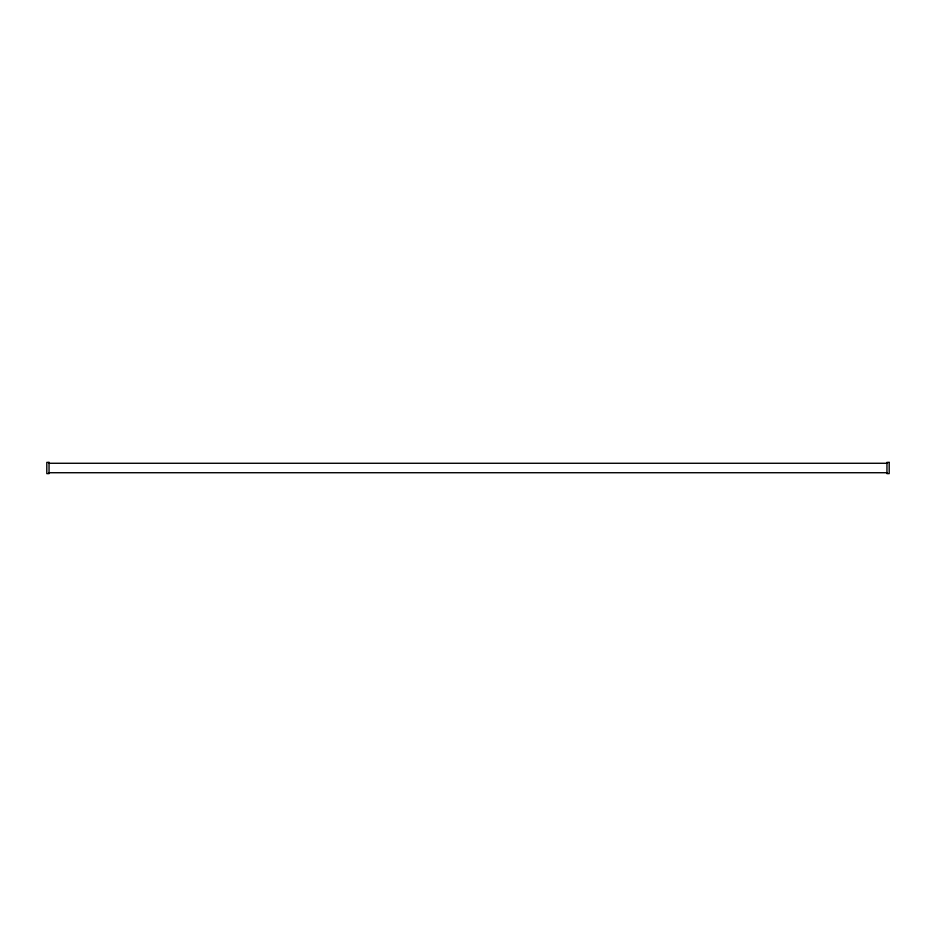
<?xml version="1.0" encoding="UTF-8"?>
<svg xmlns="http://www.w3.org/2000/svg" width="936" height="936" viewBox="0 0 936 936"><rect width="100%" height="100%" fill="white"/><g stroke="black" fill="none" stroke-linecap="round" stroke-linejoin="round"><path stroke-width="1.4" d="M49.046 463.273L886.954 463.273M49.046 472.727L886.954 472.727M49.046 462.384L46.8 462.384L46.8 473.616L49.046 473.616L49.046 462.384M889.2 462.384L886.954 462.384L886.954 473.616L889.2 473.616L889.2 462.384"/></g></svg>
